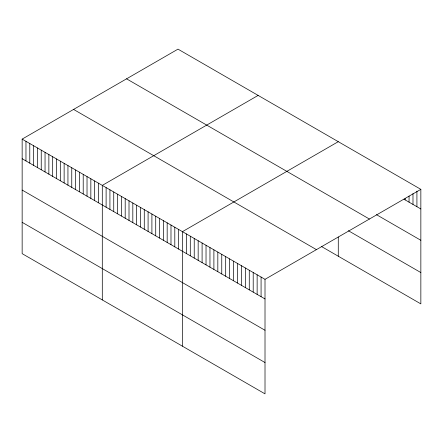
<?xml version="1.0" encoding="UTF-8"?>
<svg xmlns="http://www.w3.org/2000/svg" width="443" height="443" viewBox="0 0 443 443"><rect width="100%" height="100%" fill="white"/><g stroke="black" fill="none" stroke-linecap="round" stroke-linejoin="round"><path stroke-width="0.66" d="M22.15 139.113L265.008 279.323L265.008 393.86L22.15 253.651L22.15 139.113L177.992 49.14L420.85 189.349L420.85 303.887L321.38 246.458M258.136 95.406L102.294 185.384L102.294 299.922M338.28 141.677L182.433 231.656L182.433 346.188M265.008 279.323L420.85 189.349M403.999 199.239L420.85 208.969M376.472 214.672L420.85 240.289M126.565 78.832L369.423 219.041M348.392 230.731L420.85 272.561M73.577 109.421L316.435 249.63M22.15 158.732L265.008 298.942M22.15 190.058L265.008 330.268M22.15 222.325L265.008 362.54M416.918 191.138L416.918 206.698M412.987 193.602L412.987 204.428M409.055 196.066L409.055 202.158M405.123 198.536L405.123 199.887M338.28 237.038L338.28 256.215M261.077 277.052L261.077 296.672M257.139 274.787L257.139 294.401M253.208 272.517L253.208 292.131M249.276 270.247L249.276 289.866M245.344 267.976L245.344 287.596M241.413 265.706L241.413 285.325M237.481 263.435L237.481 283.055M233.55 261.165L233.55 280.784M229.618 258.895L229.618 278.514M225.686 256.624L225.686 276.244M221.755 254.354L221.755 273.973M217.823 252.084L217.823 271.703M213.891 249.813L213.891 269.433M209.96 247.543L209.96 267.162M206.028 245.272L206.028 264.892M202.097 243.002L202.097 262.621M198.165 240.732L198.165 260.351M194.233 238.461L194.233 258.081M190.296 236.191L190.296 255.81M186.365 233.921L186.365 253.54M178.618 229.452L178.618 249.066M174.802 227.248L174.802 246.867M170.987 225.044L170.987 244.663M167.172 222.84L167.172 242.459M163.351 220.636L163.351 240.256M159.535 218.432L159.535 238.052M155.72 216.228L155.72 235.848M151.905 214.024L151.905 233.644M148.089 211.82L148.089 231.44M144.274 209.622L144.274 229.236M140.453 207.418L140.453 227.037M136.638 205.214L136.638 224.834M132.822 203.01L132.822 222.63M129.007 200.806L129.007 220.426M125.192 198.602L125.192 218.222M121.376 196.399L121.376 216.018M117.556 194.195L117.556 213.814M113.74 191.991L113.74 211.61M109.925 189.792L109.925 209.406M106.11 187.588L106.11 207.208M98.473 183.18L98.473 202.8M94.658 180.977L94.658 200.596M90.843 178.773L90.843 198.392M87.027 176.569L87.027 196.188M83.212 174.365L83.212 193.984M79.397 172.161L79.397 191.78M75.576 169.962L75.576 189.576M71.76 167.759L71.76 187.378M67.945 165.555L67.945 185.174M64.13 163.351L64.13 182.97M60.314 161.147L60.314 180.766M56.499 158.943L56.499 178.562M52.678 156.739L52.678 176.358M48.863 154.535L48.863 174.154M45.048 152.331L45.048 171.95M41.232 150.133L41.232 169.747M37.417 147.929L37.417 167.548M33.602 145.725L33.602 165.344M29.781 143.521L29.781 163.14M25.965 141.317L25.965 160.936"/></g></svg>
